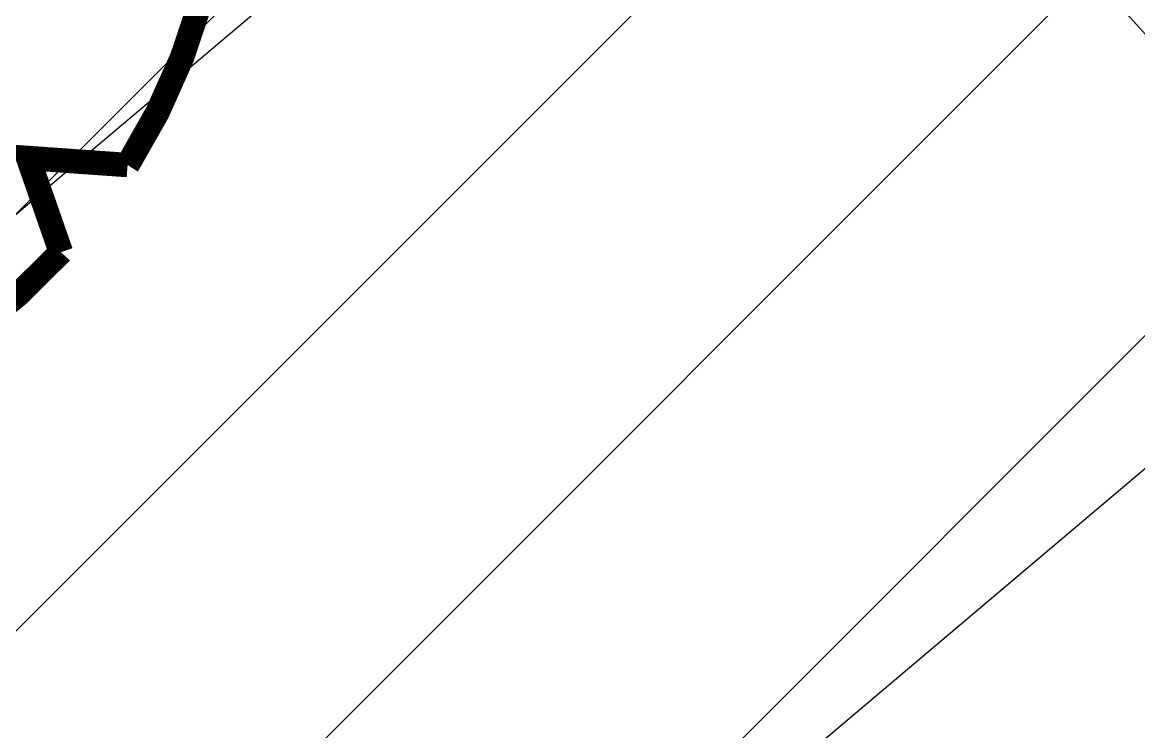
# Model space of a CAD drawing. Extents: x 116619 to 413619, y -387877 to -177877.
# Drawn here: x 248438 to 253172, y -296488 to -293480 of the extents above; entities that cross this region are included whole.
import ezdxf

# ---------------------------------------------------------------- set-up
doc = ezdxf.new("R2010")
doc.units = 0
doc.header["$LTSCALE"] = 35
doc.header["$MEASUREMENT"] = 0
doc.layers.get('0').update_dxf_attribs({"linetype": 'CONTINUOUS'})
doc.layers.add('FU', color=7, linetype='CONTINUOUS')
doc.layers.add('TREE', color=84, linetype='CONTINUOUS')

# ---------------------------------------------------------------- blocks, each defined once
blk = doc.blocks.new('树-广玉兰')
at = {"const_width": 100}
blk.add_lwpolyline([(224.4120634550345, 2547.700072953478), (-2.91038304567337e-10, 2207.140742298856), (-224.4120634556748, 2547.700072952779, 0.2213846810703357), (-2094.16695267288, 1468.196584345074), (-1911.43995255843, 1103.570371150097), (-2318.579016128206, 1079.503488608985, 0.2213846810700955), (-2318.579016128264, -1079.503488608112), (-1911.43995255843, -1103.570371149224), (-2094.166952672822, -1468.196584344201, 0.2213846810699886), (-224.4120634556748, -2547.700072952779), (-2.91038304567337e-10, -2207.140742298856), (224.4120634550927, -2547.700072952779, 0.2213846810701095), (2094.166952672938, -1468.196584344318), (1911.439952558489, -1103.570371149341), (2318.579016128264, -1079.503488608229, 0.2213846810700955), (2318.579016128322, 1079.503488608869), (1911.439952558489, 1103.570371149981), (2094.16695267288, 1468.196584344958, 0.2213846810701125)], format="xyb", close=True, dxfattribs=at)

msp = doc.modelspace()

# ---------------------------------------------------------------- hatches: boundary and pattern name
h = msp.add_hatch()
h.set_pattern_fill('ANSI31', color=256, scale=10000, style=0)
h.set_pattern_definition([(45, (0, 0), (-883.8834764831844, 883.8834764831845), [])])
h.paths.add_polyline_path([(236966.8906804842, -300379.5818405207), (245580.5499667004, -300379.5818405207), (245580.5499667004, -304519.5818405207), (236966.8906804842, -304519.5818405207)], flags=16)
h.paths.add_polyline_path([(279020.709975531, -268289.8483860219), (276120.1891458838, -268289.8483860219), (276120.1891458839, -274089.8483860238), (279020.7099755313, -274089.8483860237)], flags=16)
edge = h.paths.add_edge_path()
edge.add_line((276340.9290412129, -304679.5818405189), (279040.4866071889, -304679.5818405187))
edge.add_line((279040.4866071889, -304679.5818405187), (279040.4866071665, -268279.5818404977))
edge.add_line((279040.4866071665, -268279.5818404977), (241440.4866197506, -268278.8939743255))
edge.add_line((241440.4866197506, -268278.8939743255), (241524.684223327, -282103.403305457))
edge.add_line((241531.6832244877, -282103.403305457), (234940.5499667004, -282103.403305457))
edge.add_line((235090.5499667004, -293152.9041258792), (235090.5499667004, -282103.403305457))
edge.add_arc((239503.4084698582, -290819.1292220159), 5009.883529452485, 208.6992558960674, 240.9000647453393, ccw=False)
edge.add_line((236940.5499667004, -304633.6736457556), (279040.4866071889, -304633.673645753))
edge.add_line((273040.9657775193, -270679.5818404977), (275720.189145884, -270679.5818404977))
edge.add_line((273040.9657775193, -270679.5818404977), (273040.9657775193, -268261.1876349944))

# ---------------------------------------------------------------- linework, layer by layer
at = {"layer": 'FU'}
for p, q in [((258534.3296888863, -290870.3089360797), (248457.1565018782, -299376.3248446839)), ((251670.1992826242, -291544.2867562078), (245937.1869183182, -296383.4508223653))]:
    msp.add_line(p, q, dxfattribs=at)
for centre, radius, start, end in [((265388.4834138466, -282562.9878114459), 16396.80000000072, 45.28982892688471, 227.2247948200367), ((265388.4834138466, -282562.9878114477), 22861.22656514412, 141.3316837833661, 224.6714835468925), ((265388.4834138466, -282562.9878114459), 16128.00000000008, 155.4484845212665, 227.3430335519118)]:
    msp.add_arc(centre, radius, start, end, dxfattribs=at)

# ---------------------------------------------------------------- block references
at = {"layer": 'TREE', "xscale": 1.036880627128104, "yscale": 1.036880627128104, "zscale": 1.036880627128104, "rotation": 112.5864724489937}
msp.add_blockref('树-广玉兰', (246645.1792474658, -292665.1694085185), dxfattribs=at)

doc.saveas('drawing.dxf')
